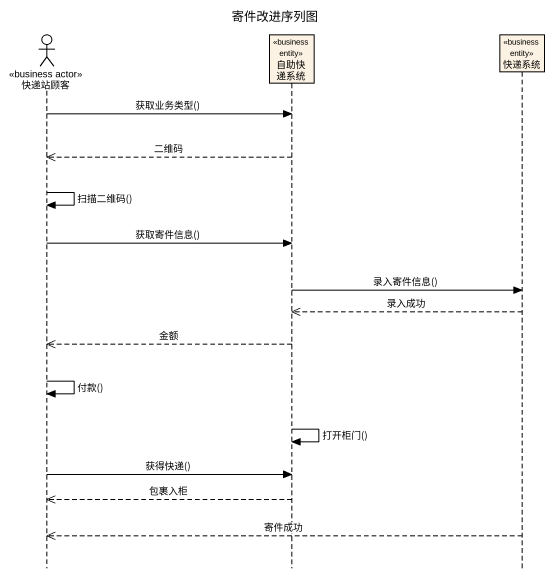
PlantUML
@startuml
title 寄件改进序列图
hide footbox
actor 快递站顾客 <<business actor>>
participant 自助快递系统 <<business entity>>
participant 快递系统 <<business entity>>

快递站顾客 -> 自助快递系统 : 获取业务类型()
自助快递系统 -->> 快递站顾客 : 二维码
快递站顾客 -> 快递站顾客 : 扫描二维码()
快递站顾客 -> 自助快递系统 : 获取寄件信息()
自助快递系统 -> 快递系统 : 录入寄件信息()
快递系统 -->> 自助快递系统 : 录入成功
自助快递系统 -->> 快递站顾客 : 金额
快递站顾客 -> 快递站顾客 : 付款()
自助快递系统 -> 自助快递系统 : 打开柜门()
快递站顾客 -> 自助快递系统 : 获得快递()
自助快递系统 -->> 快递站顾客 : 包裹入柜
快递系统 -->> 快递站顾客 : 寄件成功
@enduml
